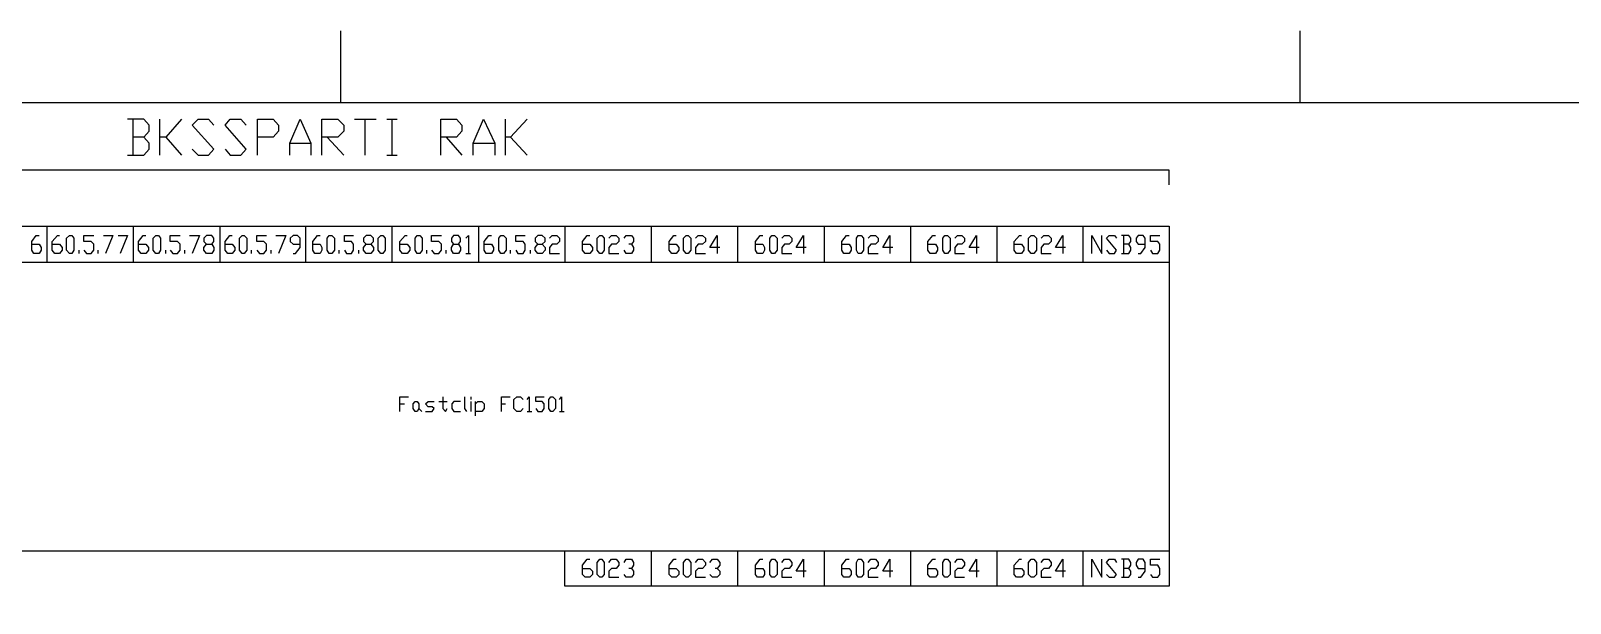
# Model space of a CAD drawing. Header units: millimetres. Extents: x -45 to 90, y -17 to 16.
# Drawn here: x 45.49 to 56.19, y 4.16 to 8.14 of the extents above; entities that cross this region are included whole.
import ezdxf

# ---------------------------------------------------------------- set-up
doc = ezdxf.new("R2010")
doc.units = ezdxf.units.MM
doc.layers.add('PDF_Geometry', color=7, linetype='Continuous')

msp = doc.modelspace()

# ---------------------------------------------------------------- linework, layer by layer
at = {"layer": 'PDF_Geometry', "lineweight": 25}
for points in [[(47.643, 8.137), (47.643, 7.637)], [(54.308, 8.137), (54.308, 7.637)], [(46.277, 7.399), (46.313, 7.44), (46.313, 7.481), (46.277, 7.523), (46.162, 7.523)], [(46.199, 7.523), (46.199, 7.275)], [(46.387, 7.275), (46.387, 7.523)], [(46.538, 7.523), (46.428, 7.399), (46.387, 7.399)], [(46.611, 7.316), (46.653, 7.275), (46.726, 7.275), (46.763, 7.316), (46.611, 7.481), (46.653, 7.523), (46.726, 7.523), (46.763, 7.481)], [(46.841, 7.316), (46.877, 7.275), (46.951, 7.275), (46.987, 7.316), (46.841, 7.481), (46.877, 7.523), (46.951, 7.523), (46.987, 7.481)], [(47.065, 7.275), (47.065, 7.523), (47.175, 7.523), (47.212, 7.481), (47.212, 7.44), (47.175, 7.399), (47.065, 7.399)], [(47.29, 7.275), (47.29, 7.358), (47.363, 7.523), (47.436, 7.358), (47.436, 7.275)], [(47.514, 7.275), (47.514, 7.523), (47.624, 7.523), (47.666, 7.481), (47.666, 7.44), (47.624, 7.399), (47.514, 7.399)], [(47.739, 7.523), (47.89, 7.523)], [(47.812, 7.523), (47.812, 7.275)], [(47.964, 7.523), (48.037, 7.523)], [(48, 7.523), (48, 7.275)], [(48.34, 7.275), (48.34, 7.523), (48.45, 7.523), (48.486, 7.481), (48.486, 7.44), (48.45, 7.399), (48.34, 7.399)], [(48.564, 7.275), (48.564, 7.358), (48.637, 7.523), (48.715, 7.358), (48.715, 7.275)], [(48.789, 7.275), (48.789, 7.523)], [(48.94, 7.523), (48.825, 7.399), (48.789, 7.399)], [(46.162, 7.275), (46.277, 7.275), (46.313, 7.316), (46.313, 7.358), (46.277, 7.399), (46.199, 7.399)], [(46.428, 7.399), (46.538, 7.275)], [(47.551, 7.399), (47.666, 7.275)], [(48.376, 7.399), (48.486, 7.275)], [(48.825, 7.399), (48.94, 7.275)], [(47.29, 7.358), (47.436, 7.358)], [(47.964, 7.275), (48.037, 7.275)], [(48.564, 7.358), (48.715, 7.358)], [(53.4, 7.069), (53.4, 7.17), (42.055, 7.17), (42.055, 7.069)], [(-3.599, 4.529), (-3.599, 6.78), (-0.601, 6.78), (-0.601, 6.528), (-4.199, 6.528), (-4.199, 4.529), (49.201, 4.529), (53.4, 4.529), (53.4, 4.282), (49.201, 4.282), (49.201, 4.529)], [(45.603, 6.78), (45.603, 6.528)], [(46.203, 6.78), (46.203, 6.528)], [(46.804, 6.78), (46.804, 6.528)], [(47.4, 6.78), (47.4, 6.528)], [(48, 6.78), (48, 6.528)], [(48.601, 6.78), (48.601, 6.528)], [(49.201, 6.78), (49.201, 6.528)], [(49.802, 6.78), (49.802, 6.528)], [(50.402, 6.78), (50.402, 6.528)], [(51.003, 6.78), (51.003, 6.528)], [(51.603, 6.78), (51.603, 6.528)], [(52.204, 6.78), (52.204, 6.528)], [(52.8, 6.78), (52.8, 6.528)], [(45.497, 6.656), (45.548, 6.656), (45.562, 6.633), (45.562, 6.615), (45.548, 6.592), (45.511, 6.592), (45.497, 6.615), (45.497, 6.674), (45.529, 6.716), (45.548, 6.716)], [(45.639, 6.656), (45.69, 6.656), (45.708, 6.633), (45.708, 6.615), (45.69, 6.592), (45.658, 6.592), (45.639, 6.615), (45.639, 6.674), (45.676, 6.716), (45.69, 6.716)], [(45.86, 6.615), (45.878, 6.592), (45.91, 6.592), (45.928, 6.615), (45.928, 6.656), (45.91, 6.674), (45.86, 6.674), (45.86, 6.716), (45.928, 6.716)], [(45.997, 6.716), (46.061, 6.716), (46.011, 6.592)], [(46.098, 6.716), (46.162, 6.716), (46.112, 6.592)], [(46.24, 6.656), (46.29, 6.656), (46.309, 6.633), (46.309, 6.615), (46.29, 6.592), (46.258, 6.592), (46.24, 6.615), (46.24, 6.674), (46.272, 6.716), (46.29, 6.716)], [(46.46, 6.615), (46.478, 6.592), (46.51, 6.592), (46.529, 6.615), (46.529, 6.656), (46.51, 6.674), (46.46, 6.674), (46.46, 6.716), (46.529, 6.716)], [(46.593, 6.716), (46.662, 6.716), (46.611, 6.592)], [(46.749, 6.656), (46.763, 6.633), (46.763, 6.615), (46.749, 6.592), (46.712, 6.592), (46.694, 6.615), (46.694, 6.633), (46.712, 6.656), (46.749, 6.656), (46.763, 6.674), (46.763, 6.697), (46.749, 6.716), (46.712, 6.716), (46.694, 6.697), (46.694, 6.674), (46.712, 6.656)], [(46.841, 6.656), (46.891, 6.656), (46.909, 6.633), (46.909, 6.615), (46.891, 6.592), (46.859, 6.592), (46.841, 6.615), (46.841, 6.674), (46.873, 6.716), (46.891, 6.716)], [(47.061, 6.615), (47.079, 6.592), (47.111, 6.592), (47.129, 6.615), (47.129, 6.656), (47.111, 6.674), (47.061, 6.674), (47.061, 6.716), (47.129, 6.716)], [(47.194, 6.716), (47.262, 6.716), (47.212, 6.592)], [(47.313, 6.592), (47.331, 6.592), (47.363, 6.633), (47.363, 6.697), (47.345, 6.716), (47.313, 6.716), (47.294, 6.697), (47.294, 6.674), (47.313, 6.656), (47.363, 6.656)], [(47.45, 6.656), (47.501, 6.656), (47.514, 6.633), (47.514, 6.615), (47.501, 6.592), (47.464, 6.592), (47.45, 6.615), (47.45, 6.674), (47.482, 6.716), (47.501, 6.716)], [(47.67, 6.615), (47.684, 6.592), (47.72, 6.592), (47.734, 6.615), (47.734, 6.656), (47.72, 6.674), (47.67, 6.674), (47.67, 6.716), (47.734, 6.716)], [(47.854, 6.656), (47.872, 6.633), (47.872, 6.615), (47.854, 6.592), (47.822, 6.592), (47.803, 6.615), (47.803, 6.633), (47.822, 6.656), (47.854, 6.656), (47.872, 6.674), (47.872, 6.697), (47.854, 6.716), (47.822, 6.716), (47.803, 6.697), (47.803, 6.674), (47.822, 6.656)], [(48.055, 6.656), (48.106, 6.656), (48.124, 6.633), (48.124, 6.615), (48.106, 6.592), (48.074, 6.592), (48.055, 6.615), (48.055, 6.674), (48.092, 6.716), (48.106, 6.716)], [(48.275, 6.615), (48.294, 6.592), (48.326, 6.592), (48.344, 6.615), (48.344, 6.656), (48.326, 6.674), (48.275, 6.674), (48.275, 6.716), (48.344, 6.716)], [(48.463, 6.656), (48.477, 6.633), (48.477, 6.615), (48.463, 6.592), (48.427, 6.592), (48.413, 6.615), (48.413, 6.633), (48.427, 6.656), (48.463, 6.656), (48.477, 6.674), (48.477, 6.697), (48.463, 6.716), (48.427, 6.716), (48.413, 6.697), (48.413, 6.674), (48.427, 6.656)], [(48.514, 6.697), (48.532, 6.716), (48.532, 6.592)], [(48.642, 6.656), (48.693, 6.656), (48.706, 6.633), (48.706, 6.615), (48.693, 6.592), (48.656, 6.592), (48.642, 6.615), (48.642, 6.674), (48.674, 6.716), (48.693, 6.716)], [(48.862, 6.615), (48.876, 6.592), (48.913, 6.592), (48.926, 6.615), (48.926, 6.656), (48.913, 6.674), (48.862, 6.674), (48.862, 6.716), (48.926, 6.716)], [(49.045, 6.656), (49.064, 6.633), (49.064, 6.615), (49.045, 6.592), (49.013, 6.592), (48.995, 6.615), (48.995, 6.633), (49.013, 6.656), (49.045, 6.656), (49.064, 6.674), (49.064, 6.697), (49.045, 6.716), (49.013, 6.716), (48.995, 6.697), (48.995, 6.674), (49.013, 6.656)], [(49.096, 6.697), (49.114, 6.716), (49.146, 6.716), (49.165, 6.697), (49.165, 6.674), (49.146, 6.656), (49.114, 6.656), (49.096, 6.633), (49.096, 6.592), (49.165, 6.592)], [(49.325, 6.656), (49.376, 6.656), (49.394, 6.633), (49.394, 6.615), (49.376, 6.592), (49.343, 6.592), (49.325, 6.615), (49.325, 6.674), (49.357, 6.716), (49.376, 6.716)], [(49.508, 6.697), (49.527, 6.716), (49.559, 6.716), (49.577, 6.697), (49.577, 6.674), (49.559, 6.656), (49.527, 6.656), (49.508, 6.633), (49.508, 6.592), (49.577, 6.592)], [(49.614, 6.697), (49.628, 6.716), (49.664, 6.716), (49.678, 6.697), (49.678, 6.674), (49.664, 6.656), (49.646, 6.656)], [(49.664, 6.656), (49.678, 6.633), (49.678, 6.615), (49.664, 6.592), (49.628, 6.592), (49.614, 6.615)], [(49.926, 6.656), (49.976, 6.656), (49.994, 6.633), (49.994, 6.615), (49.976, 6.592), (49.944, 6.592), (49.926, 6.615), (49.926, 6.674), (49.958, 6.716), (49.976, 6.716)], [(50.109, 6.697), (50.127, 6.716), (50.159, 6.716), (50.178, 6.697), (50.178, 6.674), (50.159, 6.656), (50.127, 6.656), (50.109, 6.633), (50.109, 6.592), (50.178, 6.592)], [(50.279, 6.633), (50.21, 6.633), (50.26, 6.716), (50.26, 6.592)], [(50.526, 6.656), (50.577, 6.656), (50.59, 6.633), (50.59, 6.615), (50.577, 6.592), (50.54, 6.592), (50.526, 6.615), (50.526, 6.674), (50.558, 6.716), (50.577, 6.716)], [(50.71, 6.697), (50.728, 6.716), (50.76, 6.716), (50.778, 6.697), (50.778, 6.674), (50.76, 6.656), (50.728, 6.656), (50.71, 6.633), (50.71, 6.592), (50.778, 6.592)], [(50.879, 6.633), (50.81, 6.633), (50.861, 6.716), (50.861, 6.592)], [(51.127, 6.656), (51.177, 6.656), (51.191, 6.633), (51.191, 6.615), (51.177, 6.592), (51.14, 6.592), (51.127, 6.615), (51.127, 6.674), (51.159, 6.716), (51.177, 6.716)], [(51.31, 6.697), (51.328, 6.716), (51.36, 6.716), (51.379, 6.697), (51.379, 6.674), (51.36, 6.656), (51.328, 6.656), (51.31, 6.633), (51.31, 6.592), (51.379, 6.592)], [(51.48, 6.633), (51.411, 6.633), (51.461, 6.716), (51.461, 6.592)], [(51.723, 6.656), (51.778, 6.656), (51.791, 6.633), (51.791, 6.615), (51.778, 6.592), (51.741, 6.592), (51.723, 6.615), (51.723, 6.674), (51.759, 6.716), (51.778, 6.716)], [(51.911, 6.697), (51.929, 6.716), (51.961, 6.716), (51.979, 6.697), (51.979, 6.674), (51.961, 6.656), (51.929, 6.656), (51.911, 6.633), (51.911, 6.592), (51.979, 6.592)], [(52.08, 6.633), (52.011, 6.633), (52.062, 6.716), (52.062, 6.592)], [(52.323, 6.656), (52.374, 6.656), (52.392, 6.633), (52.392, 6.615), (52.374, 6.592), (52.341, 6.592), (52.323, 6.615), (52.323, 6.674), (52.36, 6.716), (52.374, 6.716)], [(52.511, 6.697), (52.529, 6.716), (52.562, 6.716), (52.58, 6.697), (52.58, 6.674), (52.562, 6.656), (52.529, 6.656), (52.511, 6.633), (52.511, 6.592), (52.58, 6.592)], [(52.681, 6.633), (52.612, 6.633), (52.662, 6.716), (52.662, 6.592)], [(52.864, 6.592), (52.864, 6.716), (52.933, 6.592), (52.933, 6.716)], [(52.965, 6.615), (52.983, 6.592), (53.02, 6.592), (53.034, 6.615), (52.965, 6.697), (52.983, 6.716), (53.02, 6.716), (53.034, 6.697)], [(53.121, 6.656), (53.135, 6.674), (53.135, 6.697), (53.121, 6.716), (53.07, 6.716)], [(53.07, 6.592), (53.121, 6.592), (53.135, 6.615), (53.135, 6.633), (53.121, 6.656), (53.084, 6.656)], [(53.084, 6.716), (53.084, 6.592)], [(53.185, 6.592), (53.203, 6.592), (53.235, 6.633), (53.235, 6.697), (53.221, 6.716), (53.185, 6.716), (53.171, 6.697), (53.171, 6.674), (53.185, 6.656), (53.235, 6.656)], [(53.272, 6.615), (53.286, 6.592), (53.322, 6.592), (53.336, 6.615), (53.336, 6.656), (53.322, 6.674), (53.272, 6.674), (53.272, 6.716), (53.336, 6.716)], [(45.827, 6.592), (45.827, 6.615)], [(45.96, 6.592), (45.96, 6.615)], [(46.428, 6.592), (46.428, 6.615)], [(46.561, 6.592), (46.561, 6.615)], [(47.024, 6.592), (47.024, 6.615)], [(47.161, 6.592), (47.161, 6.615)], [(47.634, 6.592), (47.634, 6.615)], [(47.771, 6.592), (47.771, 6.615)], [(48.243, 6.592), (48.243, 6.615)], [(48.376, 6.592), (48.376, 6.615)], [(48.514, 6.592), (48.546, 6.592)], [(48.825, 6.592), (48.825, 6.615)], [(48.963, 6.592), (48.963, 6.615)], [(53.4, 6.528), (53.4, 4.529)], [(48.055, 5.496), (48.055, 5.597), (48.115, 5.597)], [(48.234, 5.496), (48.28, 5.496), (48.294, 5.515), (48.28, 5.528), (48.252, 5.528), (48.234, 5.547), (48.252, 5.565), (48.294, 5.565)], [(48.326, 5.565), (48.385, 5.565)], [(48.353, 5.597), (48.353, 5.515), (48.372, 5.496), (48.385, 5.515)], [(48.477, 5.565), (48.431, 5.565), (48.417, 5.547), (48.417, 5.515), (48.431, 5.496), (48.477, 5.496)], [(48.505, 5.597), (48.505, 5.515), (48.518, 5.496)], [(48.55, 5.579), (48.55, 5.597)], [(48.55, 5.496), (48.55, 5.565)], [(48.582, 5.464), (48.582, 5.565)], [(48.582, 5.547), (48.596, 5.565), (48.624, 5.565), (48.642, 5.547), (48.642, 5.515), (48.624, 5.496), (48.582, 5.496)], [(48.761, 5.496), (48.761, 5.597), (48.821, 5.597)], [(48.913, 5.515), (48.894, 5.496), (48.867, 5.496), (48.848, 5.515), (48.848, 5.579), (48.867, 5.597), (48.894, 5.597), (48.913, 5.579)], [(48.94, 5.579), (48.954, 5.597), (48.954, 5.496)], [(49, 5.515), (49.013, 5.496), (49.045, 5.496), (49.059, 5.515), (49.059, 5.547), (49.045, 5.565), (49, 5.565), (49, 5.597), (49.059, 5.597)], [(49.165, 5.579), (49.178, 5.597), (49.178, 5.496)], [(48.055, 5.547), (48.087, 5.547)], [(48.188, 5.515), (48.207, 5.496)], [(48.761, 5.547), (48.789, 5.547)], [(48.94, 5.496), (48.972, 5.496)], [(49.165, 5.496), (49.197, 5.496)], [(49.802, 4.529), (49.802, 4.282)], [(50.402, 4.529), (50.402, 4.282)], [(51.003, 4.529), (51.003, 4.282)], [(51.603, 4.529), (51.603, 4.282)], [(52.204, 4.529), (52.204, 4.282)], [(52.8, 4.529), (52.8, 4.282)], [(49.325, 4.405), (49.376, 4.405), (49.394, 4.387), (49.394, 4.364), (49.376, 4.346), (49.343, 4.346), (49.325, 4.364), (49.325, 4.428), (49.357, 4.47), (49.376, 4.47)], [(49.508, 4.447), (49.527, 4.47), (49.559, 4.47), (49.577, 4.447), (49.577, 4.428), (49.559, 4.405), (49.527, 4.405), (49.508, 4.387), (49.508, 4.346), (49.577, 4.346)], [(49.614, 4.447), (49.628, 4.47), (49.664, 4.47), (49.678, 4.447), (49.678, 4.428), (49.664, 4.405), (49.646, 4.405)], [(49.664, 4.405), (49.678, 4.387), (49.678, 4.364), (49.664, 4.346), (49.628, 4.346), (49.614, 4.364)], [(49.926, 4.405), (49.976, 4.405), (49.994, 4.387), (49.994, 4.364), (49.976, 4.346), (49.944, 4.346), (49.926, 4.364), (49.926, 4.428), (49.958, 4.47), (49.976, 4.47)], [(50.109, 4.447), (50.127, 4.47), (50.159, 4.47), (50.178, 4.447), (50.178, 4.428), (50.159, 4.405), (50.127, 4.405), (50.109, 4.387), (50.109, 4.346), (50.178, 4.346)], [(50.21, 4.447), (50.228, 4.47), (50.26, 4.47), (50.279, 4.447), (50.279, 4.428), (50.26, 4.405), (50.247, 4.405)], [(50.26, 4.405), (50.279, 4.387), (50.279, 4.364), (50.26, 4.346), (50.228, 4.346), (50.21, 4.364)], [(50.526, 4.405), (50.577, 4.405), (50.59, 4.387), (50.59, 4.364), (50.577, 4.346), (50.54, 4.346), (50.526, 4.364), (50.526, 4.428), (50.558, 4.47), (50.577, 4.47)], [(50.71, 4.447), (50.728, 4.47), (50.76, 4.47), (50.778, 4.447), (50.778, 4.428), (50.76, 4.405), (50.728, 4.405), (50.71, 4.387), (50.71, 4.346), (50.778, 4.346)], [(50.879, 4.387), (50.81, 4.387), (50.861, 4.47), (50.861, 4.346)], [(51.127, 4.405), (51.177, 4.405), (51.191, 4.387), (51.191, 4.364), (51.177, 4.346), (51.14, 4.346), (51.127, 4.364), (51.127, 4.428), (51.159, 4.47), (51.177, 4.47)], [(51.31, 4.447), (51.328, 4.47), (51.36, 4.47), (51.379, 4.447), (51.379, 4.428), (51.36, 4.405), (51.328, 4.405), (51.31, 4.387), (51.31, 4.346), (51.379, 4.346)], [(51.48, 4.387), (51.411, 4.387), (51.461, 4.47), (51.461, 4.346)], [(51.723, 4.405), (51.778, 4.405), (51.791, 4.387), (51.791, 4.364), (51.778, 4.346), (51.741, 4.346), (51.723, 4.364), (51.723, 4.428), (51.759, 4.47), (51.778, 4.47)], [(51.911, 4.447), (51.929, 4.47), (51.961, 4.47), (51.979, 4.447), (51.979, 4.428), (51.961, 4.405), (51.929, 4.405), (51.911, 4.387), (51.911, 4.346), (51.979, 4.346)], [(52.08, 4.387), (52.011, 4.387), (52.062, 4.47), (52.062, 4.346)], [(52.323, 4.405), (52.374, 4.405), (52.392, 4.387), (52.392, 4.364), (52.374, 4.346), (52.341, 4.346), (52.323, 4.364), (52.323, 4.428), (52.36, 4.47), (52.374, 4.47)], [(52.511, 4.447), (52.529, 4.47), (52.562, 4.47), (52.58, 4.447), (52.58, 4.428), (52.562, 4.405), (52.529, 4.405), (52.511, 4.387), (52.511, 4.346), (52.58, 4.346)], [(52.681, 4.387), (52.612, 4.387), (52.662, 4.47), (52.662, 4.346)], [(52.864, 4.346), (52.864, 4.47), (52.933, 4.346), (52.933, 4.47)], [(52.965, 4.364), (52.983, 4.346), (53.02, 4.346), (53.034, 4.364), (52.965, 4.447), (52.983, 4.47), (53.02, 4.47), (53.034, 4.447)], [(53.121, 4.405), (53.135, 4.428), (53.135, 4.447), (53.121, 4.47), (53.07, 4.47)], [(53.07, 4.346), (53.121, 4.346), (53.135, 4.364), (53.135, 4.387), (53.121, 4.405), (53.084, 4.405)], [(53.084, 4.47), (53.084, 4.346)], [(53.185, 4.346), (53.203, 4.346), (53.235, 4.387), (53.235, 4.447), (53.221, 4.47), (53.185, 4.47), (53.171, 4.447), (53.171, 4.428), (53.185, 4.405), (53.235, 4.405)], [(53.272, 4.364), (53.286, 4.346), (53.322, 4.346), (53.336, 4.364), (53.336, 4.405), (53.322, 4.428), (53.272, 4.428), (53.272, 4.47), (53.336, 4.47)]]:
    msp.add_lwpolyline(points, dxfattribs=at)
for points in [[(-44.127, 7.637), (-44.127, -6.207), (89.377, -6.207), (89.377, 7.637)], [(-1.201, 6.528), (-1.201, 6.78), (53.4, 6.78), (53.4, 6.528), (0, 6.528)], [(45.759, 6.592), (45.74, 6.615), (45.74, 6.697), (45.759, 6.716), (45.777, 6.716), (45.791, 6.697), (45.791, 6.615), (45.777, 6.592)], [(46.359, 6.592), (46.341, 6.615), (46.341, 6.697), (46.359, 6.716), (46.378, 6.716), (46.391, 6.697), (46.391, 6.615), (46.378, 6.592)], [(46.96, 6.592), (46.941, 6.615), (46.941, 6.697), (46.96, 6.716), (46.973, 6.716), (46.992, 6.697), (46.992, 6.615), (46.973, 6.592)], [(47.565, 6.592), (47.551, 6.615), (47.551, 6.697), (47.565, 6.716), (47.583, 6.716), (47.601, 6.697), (47.601, 6.615), (47.583, 6.592)], [(47.922, 6.592), (47.904, 6.615), (47.904, 6.697), (47.922, 6.716), (47.936, 6.716), (47.954, 6.697), (47.954, 6.615), (47.936, 6.592)], [(48.175, 6.592), (48.161, 6.615), (48.161, 6.697), (48.175, 6.716), (48.193, 6.716), (48.211, 6.697), (48.211, 6.615), (48.193, 6.592)], [(48.757, 6.592), (48.743, 6.615), (48.743, 6.697), (48.757, 6.716), (48.775, 6.716), (48.793, 6.697), (48.793, 6.615), (48.775, 6.592)], [(49.444, 6.592), (49.426, 6.615), (49.426, 6.697), (49.444, 6.716), (49.458, 6.716), (49.476, 6.697), (49.476, 6.615), (49.458, 6.592)], [(50.045, 6.592), (50.026, 6.615), (50.026, 6.697), (50.045, 6.716), (50.059, 6.716), (50.077, 6.697), (50.077, 6.615), (50.059, 6.592)], [(50.641, 6.592), (50.627, 6.615), (50.627, 6.697), (50.641, 6.716), (50.659, 6.716), (50.677, 6.697), (50.677, 6.615), (50.659, 6.592)], [(51.241, 6.592), (51.228, 6.615), (51.228, 6.697), (51.241, 6.716), (51.26, 6.716), (51.278, 6.697), (51.278, 6.615), (51.26, 6.592)], [(51.842, 6.592), (51.828, 6.615), (51.828, 6.697), (51.842, 6.716), (51.86, 6.716), (51.878, 6.697), (51.878, 6.615), (51.86, 6.592)], [(52.442, 6.592), (52.424, 6.615), (52.424, 6.697), (52.442, 6.716), (52.461, 6.716), (52.479, 6.697), (52.479, 6.615), (52.461, 6.592)], [(48.175, 5.496), (48.161, 5.496), (48.147, 5.515), (48.147, 5.547), (48.161, 5.565), (48.175, 5.565), (48.188, 5.547), (48.188, 5.515)], [(49.105, 5.496), (49.091, 5.515), (49.091, 5.579), (49.105, 5.597), (49.119, 5.597), (49.137, 5.579), (49.137, 5.515), (49.119, 5.496)], [(49.444, 4.346), (49.426, 4.364), (49.426, 4.447), (49.444, 4.47), (49.458, 4.47), (49.476, 4.447), (49.476, 4.364), (49.458, 4.346)], [(50.045, 4.346), (50.026, 4.364), (50.026, 4.447), (50.045, 4.47), (50.059, 4.47), (50.077, 4.447), (50.077, 4.364), (50.059, 4.346)], [(50.641, 4.346), (50.627, 4.364), (50.627, 4.447), (50.641, 4.47), (50.659, 4.47), (50.677, 4.447), (50.677, 4.364), (50.659, 4.346)], [(51.241, 4.346), (51.228, 4.364), (51.228, 4.447), (51.241, 4.47), (51.26, 4.47), (51.278, 4.447), (51.278, 4.364), (51.26, 4.346)], [(51.842, 4.346), (51.828, 4.364), (51.828, 4.447), (51.842, 4.47), (51.86, 4.47), (51.878, 4.447), (51.878, 4.364), (51.86, 4.346)], [(52.442, 4.346), (52.424, 4.364), (52.424, 4.447), (52.442, 4.47), (52.461, 4.47), (52.479, 4.447), (52.479, 4.364), (52.461, 4.346)]]:
    msp.add_lwpolyline(points, close=True, dxfattribs=at)

doc.saveas('drawing.dxf')
